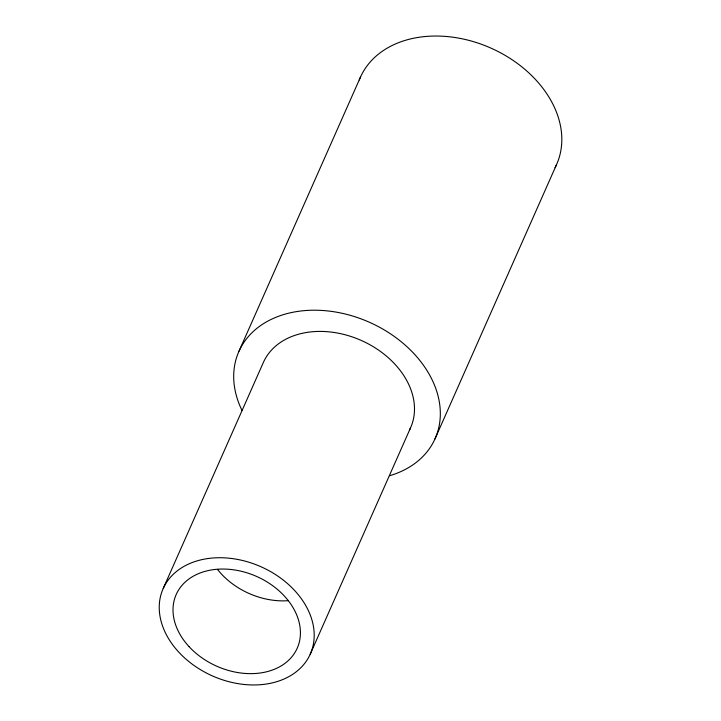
<?xml version="1.0" encoding="UTF-8"?>
<svg xmlns="http://www.w3.org/2000/svg" width="721" height="721" viewBox="0 0 721 721"><rect width="100%" height="100%" fill="white"/><g stroke="black" fill="none" stroke-linecap="round" stroke-linejoin="round"><path stroke-width="1.08" d="M239.021 351.154L360.527 76.985M163.234 588.435L263.516 362.131A80.518 59.744 23.9 0 1 362.951 341.204A80.518 59.744 23.9 0 1 409.528 429.941M310.201 654.253A80.518 59.744 23.9 0 0 221.266 557.739A80.518 59.744 23.9 0 0 178.682 652.045A80.518 59.744 23.9 0 0 310.201 654.253L410.492 427.941M434.979 438.909L556.477 164.73M359.256 80.004A107.357 79.652 23.9 0 1 491.289 48.262A107.357 79.652 23.9 0 1 555.053 167.678M241.977 410.429A107.357 79.652 23.9 0 1 292.365 312.364A107.357 79.652 23.9 0 1 428.157 372.451A107.357 79.652 23.9 0 1 389.556 475.743M288.112 600.692A66.206 49.118 23.9 0 1 217.517 569.437M189.001 646.584A66.206 49.118 23.9 0 0 297.133 648.404A66.206 49.118 23.9 0 0 224.015 569.049A66.206 49.118 23.9 0 0 189.001 646.584"/></g></svg>
